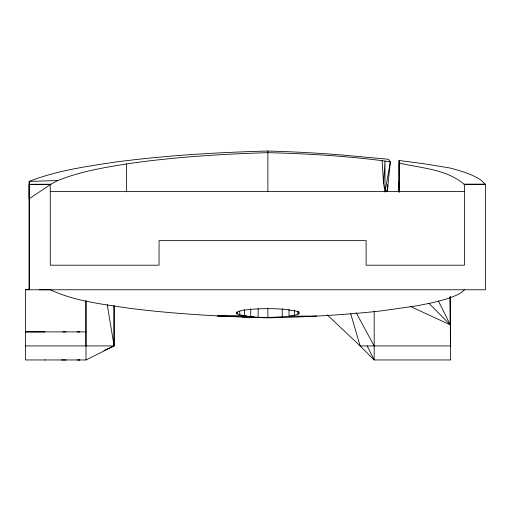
<?xml version="1.0" encoding="UTF-8"?>
<svg xmlns="http://www.w3.org/2000/svg" width="511" height="511" viewBox="0 0 511 511"><rect width="100%" height="100%" fill="white"/><g stroke="black" fill="none" stroke-linecap="round" stroke-linejoin="round"><path stroke-width="0.77" d="M387.804 184.72L387.67 189.492L385.007 191.932L390.334 161.866L382.087 160.678A231.215 35.693 0 0 0 267.86 152.674A273.583 42.234 0 0 0 129.104 163.577C104.991 167.365 80.585 171.332 57.852 180.562L29.21 181.386L29.21 289.769L29.21 181.386C56.357 170.731 85.509 166.573 114.196 162.23C165.142 155.472 216.504 152.412 267.86 151.032A245.855 37.955 0 0 1 342.344 155.044L388.526 159.279L390.334 161.866L387.229 191.753M29.466 289.028L25.55 289.769L25.55 359.961L86.001 359.961L85.989 300.845M50.966 184.215L29.236 198.715L29.261 184.299L50.966 184.215L57.168 180.837M399.155 192.11L399.078 160.48L423.977 163.75L449.865 167.978A257.665 39.775 0 0 1 481.023 180.153L485.45 184.484L485.45 289.769L25.55 289.769M399.161 191.651L399.212 163.137L400.656 163.373C422.035 168.247 447.189 169.441 464.39 184.484L485.45 184.484M383.55 183.321L385.007 161.099L385.007 191.932L383.55 183.321L382.087 160.678M29.236 198.715L29.261 184.299M289.028 309.385L289.034 316.2C292.528 315.594 296.559 315.606 299.401 313.237L298.743 312.1L295.978 311.033L285.017 309.359A31.343 4.28 0 0 0 253.469 309.136C247.809 310.062 241.192 309.372 236.312 312.796L236.97 313.926C253.718 318.832 271.807 317.561 289.034 316.2L316.782 316.066M86.001 359.961L114.074 345.928L114.074 305.591L114.062 345.928L103.944 350.495M50.263 289.769C74.919 301.266 102.462 304.173 129.072 308.229A274.1 37.45 0 0 0 242.291 317.037L253.922 316.884M45.121 331.888L25.55 331.895L85.944 331.888M65.945 331.888L62.847 331.888M44.827 359.961L45.121 359.961M65.964 359.961L61.384 359.961M464.026 184.145L485.105 184.145M29.21 184.484L50.263 184.484L50.263 265.203L159.062 265.203L159.062 240.636L366.125 240.636L366.125 265.203L464.39 265.203L464.39 184.484M50.263 191.504L464.39 191.504M39.59 289.769L50.589 289.763M25.55 345.934L114.074 345.928L107.227 304.588M77.008 331.888L79.805 331.888L79.441 331.888M77.02 359.961L79.799 359.961L79.441 359.961M246.551 316.124L217.411 315.887L246.264 316.149M242.297 317.037L267.86 317.848A231.496 31.631 0 0 0 382.075 310.784L417.232 305.763L431.629 302.889L443.669 299.816A236.401 32.302 0 0 0 464.39 289.769M410.429 306.485L450.293 324.868L450.268 296.948M327.187 314.853L360.146 345.928L374.18 359.961L450.645 359.961L450.287 296.923M429.004 303.355L450.293 324.868L450.159 296.948M356.116 312.649L374.18 345.928M367.166 345.928L374.18 359.961L374.18 311.129M438.425 301.005L450.293 324.868M350.584 313.294L360.146 345.928L450.389 345.928L450.28 296.891M399.078 160.48L399.168 190.124M399.091 182.018L399.11 192.155M244.424 309.634L244.43 315.939M236.887 312.285L236.887 313.78M85.944 300.877L85.944 345.941M298.571 311.601L298.571 313.863M297.913 311.205L297.913 314.354M294.374 310.107L294.374 315.383M282.244 308.912L282.244 316.897M267.86 151.032L267.86 191.58M267.892 308.772L267.892 317.35M258.144 308.708L258.144 317.159M250.697 308.804L250.697 316.628M239.736 311.11L239.736 315M236.97 311.659L236.97 313.926M126.409 163.961L126.409 191.906"/></g></svg>
